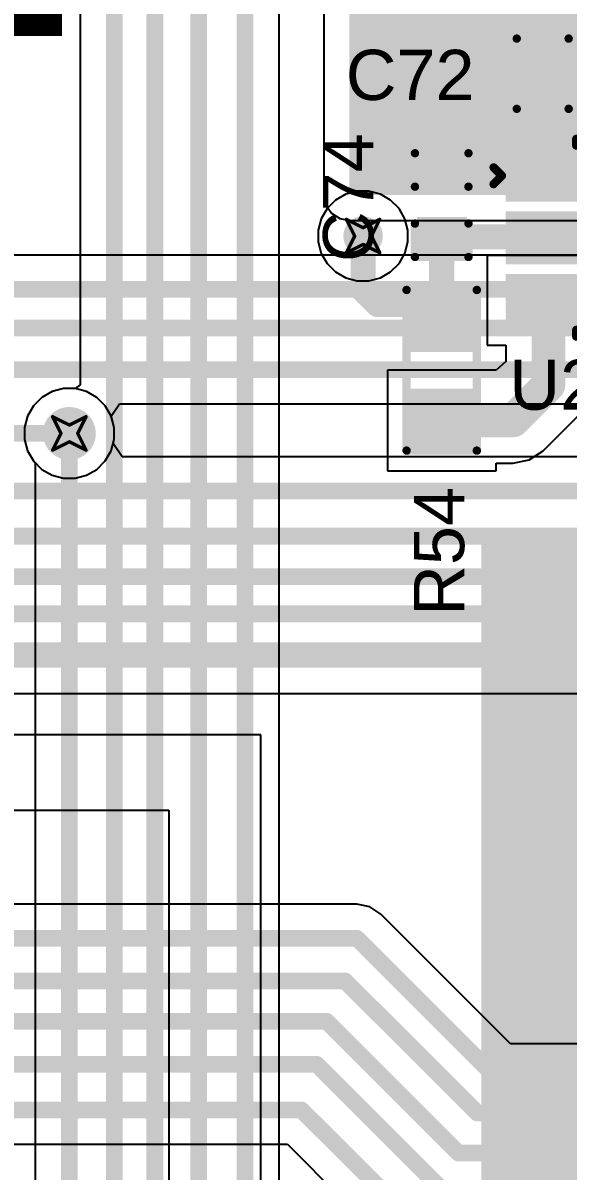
# Model space of a CAD drawing. Header units: inches. Extents: x -36 to 349, y -11 to 240.
# Drawn here: x 122.46 to 130.73, y 81.39 to 98.81 of the extents above; entities that cross this region are included whole.
import ezdxf

# ---------------------------------------------------------------- set-up
doc = ezdxf.new("R2010")
doc.units = ezdxf.units.IN
for name, color, linetype in [('Bottom Layer', 5, 'Continuous'), ('Bottom Solder', 6, 'Continuous'), ('Drill Drawing', 1, 'Continuous'), ('Layer 1', 16, 'Continuous'), ('Layer 2', 76, 'Continuous'), ('Top Layer', 1, 'Continuous'), ('Top Overlay', 2, 'Continuous'), ('Top Paste', 8, 'Continuous'), ('Top Solder', 216, 'Continuous'), ('Via Holes', 16, 'Continuous')]:
    doc.layers.add(name, color=color, linetype=linetype)
doc.styles.add('Arial', font='', dxfattribs={"height": 0.2})
doc.styles.add('Arial Black_Bold', font='', dxfattribs={"height": 0.2})
doc.styles.get('Arial').set_extended_font_data('Arial')
doc.styles.get('Arial Black_Bold').set_extended_font_data('Arial Black', bold=True)

# ---------------------------------------------------------------- blocks, each defined once
blk = doc.blocks.new('SOT_23_5_153')
at = {"layer": 'Top Layer'}
for points in [[(-1.85, 1.25), (-0.75, 1.25), (-0.75, 0.65), (-1.85, 0.65)], [(0.75, 1.25), (1.85, 1.25), (1.85, 0.65), (0.75, 0.65)], [(-1.85, 0.3), (-0.75, 0.3), (-0.75, -0.3), (-1.85, -0.3)], [(-1.85, -0.65), (-0.75, -0.65), (-0.75, -1.25), (-1.85, -1.25)], [(0.75, -0.65), (1.85, -0.65), (1.85, -1.25), (0.75, -1.25)]]:
    blk.add_hatch(color=1, dxfattribs=at).paths.add_polyline_path(points)
at = {"layer": 'Top Paste'}
for points in [[(-1.85, 1.25), (-0.75, 1.25), (-0.75, 0.65), (-1.85, 0.65)], [(0.75, 1.25), (1.85, 1.25), (1.85, 0.65), (0.75, 0.65)], [(-1.85, 0.3), (-0.75, 0.3), (-0.75, -0.3), (-1.85, -0.3)], [(-1.85, -0.65), (-0.75, -0.65), (-0.75, -1.25), (-1.85, -1.25)], [(0.75, -0.65), (1.85, -0.65), (1.85, -1.25), (0.75, -1.25)]]:
    blk.add_hatch(color=8, dxfattribs=at).paths.add_polyline_path(points)
at = {"layer": 'Top Solder'}
for points in [[(-1.952, 1.352), (-0.648, 1.352), (-0.648, 0.548), (-1.952, 0.548)], [(0.648, 1.352), (1.952, 1.352), (1.952, 0.548), (0.648, 0.548)], [(-1.952, 0.402), (-0.648, 0.402), (-0.648, -0.402), (-1.952, -0.402)], [(-1.952, -0.548), (-0.648, -0.548), (-0.648, -1.352), (-1.952, -1.352)], [(0.648, -0.548), (1.952, -0.548), (1.952, -1.352), (0.648, -1.352)]]:
    blk.add_hatch(color=216, dxfattribs=at).paths.add_polyline_path(points)
at = {"layer": 'Top Overlay'}
for points in [[(-0.879, 1.399, 0.127, 0.127, 0), (-0.879, 1.499, 0.127, 0.127, 0)], [(-0.879, 1.499, 0.127, 0.127, 0), (0.874, 1.499, 0.127, 0.127, 0)], [(0.874, 1.399, 0.127, 0.127, 0), (0.874, 1.499, 0.127, 0.127, 0)], [(-2.134, 0.813, 0.127, 0.127, 0), (-2.134, 1.067, 0.127, 0.127, 0)], [(-2.134, 1.067, 0.127, 0.127, 0), (-2.007, 0.94, 0.127, 0.127, 0)], [(-2.134, 0.813, 0.127, 0.127, 0), (-2.007, 0.94, 0.127, 0.127, 0)], [(0.88, -0.418, 0.127, 0.127, 0), (0.88, 0.44, 0.127, 0.127, 0)], [(-0.879, -1.499, 0.127, 0.127, 0), (-0.879, -1.399, 0.127, 0.127, 0)], [(0.874, -1.499, 0.127, 0.127, 0), (0.874, -1.399, 0.127, 0.127, 0)], [(-0.879, -1.499, 0.127, 0.127, 0), (0.874, -1.499, 0.127, 0.127, 0)]]:
    blk.add_lwpolyline(points, format="xyseb", dxfattribs=at)
for points in [[(-0.911, 1.499, 0.0635, 0.0635, 1), (-0.847, 1.499, 0.0635, 0.0635, 1)], [(-0.911, 1.499, 0.0635, 0.0635, 1), (-0.847, 1.499, 0.0635, 0.0635, 1)], [(-0.911, 1.399, 0.0635, 0.0635, 1), (-0.847, 1.399, 0.0635, 0.0635, 1)], [(0.842, 1.499, 0.0635, 0.0635, 1), (0.905, 1.499, 0.0635, 0.0635, 1)], [(0.842, 1.499, 0.0635, 0.0635, 1), (0.905, 1.499, 0.0635, 0.0635, 1)], [(0.842, 1.399, 0.0635, 0.0635, 1), (0.905, 1.399, 0.0635, 0.0635, 1)], [(-2.165, 1.067, 0.0635, 0.0635, 1), (-2.102, 1.067, 0.0635, 0.0635, 1)], [(-2.165, 1.067, 0.0635, 0.0635, 1), (-2.102, 1.067, 0.0635, 0.0635, 1)], [(-2.165, 0.813, 0.0635, 0.0635, 1), (-2.102, 0.813, 0.0635, 0.0635, 1)], [(-2.165, 0.813, 0.0635, 0.0635, 1), (-2.102, 0.813, 0.0635, 0.0635, 1)], [(-2.038, 0.94, 0.0635, 0.0635, 1), (-1.975, 0.94, 0.0635, 0.0635, 1)], [(-2.038, 0.94, 0.0635, 0.0635, 1), (-1.975, 0.94, 0.0635, 0.0635, 1)], [(0.848, 0.44, 0.0635, 0.0635, 1), (0.912, 0.44, 0.0635, 0.0635, 1)], [(0.848, -0.418, 0.0635, 0.0635, 1), (0.912, -0.418, 0.0635, 0.0635, 1)], [(-0.911, -1.399, 0.0635, 0.0635, 1), (-0.847, -1.399, 0.0635, 0.0635, 1)], [(0.842, -1.399, 0.0635, 0.0635, 1), (0.905, -1.399, 0.0635, 0.0635, 1)], [(-0.911, -1.499, 0.0635, 0.0635, 1), (-0.847, -1.499, 0.0635, 0.0635, 1)], [(-0.911, -1.499, 0.0635, 0.0635, 1), (-0.847, -1.499, 0.0635, 0.0635, 1)], [(0.842, -1.499, 0.0635, 0.0635, 1), (0.905, -1.499, 0.0635, 0.0635, 1)], [(0.842, -1.499, 0.0635, 0.0635, 1), (0.905, -1.499, 0.0635, 0.0635, 1)]]:
    blk.add_lwpolyline(points, format="xyseb", close=True, dxfattribs=at)
blk = doc.blocks.new('R___0603_251')
at = {"layer": 'Top Layer'}
for points in [[(-0.381, 0.445), (-0.381, -0.445), (-1.143, -0.445), (-1.143, 0.445)], [(1.143, 0.445), (1.143, -0.445), (0.381, -0.445), (0.381, 0.445)]]:
    blk.add_hatch(color=1, dxfattribs=at).paths.add_polyline_path(points)
at = {"layer": 'Top Paste'}
for points in [[(-0.381, 0.445), (-0.381, -0.445), (-1.143, -0.445), (-1.143, 0.445)], [(1.143, 0.445), (1.143, -0.445), (0.381, -0.445), (0.381, 0.445)]]:
    blk.add_hatch(color=8, dxfattribs=at).paths.add_polyline_path(points)
at = {"layer": 'Top Solder'}
for points in [[(-0.279, 0.546), (-0.279, -0.546), (-1.245, -0.546), (-1.245, 0.546)], [(1.245, 0.546), (1.245, -0.546), (0.279, -0.546), (0.279, 0.546)]]:
    blk.add_hatch(color=216, dxfattribs=at).paths.add_polyline_path(points)
at = {"layer": 'Top Overlay'}
for points in [[(1.219, 0.533, 0.127, 0.127, 0), (-1.219, 0.533, 0.127, 0.127, 0)], [(-1.219, -0.533, 0.127, 0.127, 0), (-1.219, 0.533, 0.127, 0.127, 0)], [(1.219, -0.533, 0.127, 0.127, 0), (1.219, 0.533, 0.127, 0.127, 0)], [(1.219, -0.533, 0.127, 0.127, 0), (-1.219, -0.533, 0.127, 0.127, 0)]]:
    blk.add_lwpolyline(points, format="xyseb", dxfattribs=at)
for points in [[(-1.251, 0.533, 0.0635, 0.0635, 1), (-1.187, 0.533, 0.0635, 0.0635, 1)], [(-1.251, 0.533, 0.0635, 0.0635, 1), (-1.187, 0.533, 0.0635, 0.0635, 1)], [(1.187, 0.533, 0.0635, 0.0635, 1), (1.251, 0.533, 0.0635, 0.0635, 1)], [(1.187, 0.533, 0.0635, 0.0635, 1), (1.251, 0.533, 0.0635, 0.0635, 1)], [(-1.251, -0.533, 0.0635, 0.0635, 1), (-1.187, -0.533, 0.0635, 0.0635, 1)], [(-1.251, -0.533, 0.0635, 0.0635, 1), (-1.187, -0.533, 0.0635, 0.0635, 1)], [(1.187, -0.533, 0.0635, 0.0635, 1), (1.251, -0.533, 0.0635, 0.0635, 1)], [(1.187, -0.533, 0.0635, 0.0635, 1), (1.251, -0.533, 0.0635, 0.0635, 1)]]:
    blk.add_lwpolyline(points, format="xyseb", close=True, dxfattribs=at)
blk = doc.blocks.new('C___0402_441')
at = {"layer": 'Top Layer'}
for points in [[(-0.699, -0.318), (-0.699, 0.318), (-0.241, 0.318), (-0.241, -0.318)], [(0.241, -0.318), (0.241, 0.318), (0.698, 0.318), (0.698, -0.318)]]:
    blk.add_hatch(color=1, dxfattribs=at).paths.add_polyline_path(points)
at = {"layer": 'Top Paste'}
for points in [[(-0.699, -0.318), (-0.699, 0.318), (-0.241, 0.318), (-0.241, -0.318)], [(0.241, -0.318), (0.241, 0.318), (0.698, 0.318), (0.698, -0.318)]]:
    blk.add_hatch(color=8, dxfattribs=at).paths.add_polyline_path(points)
at = {"layer": 'Top Solder'}
for points in [[(-0.759, -0.377), (-0.759, 0.377), (-0.181, 0.377), (-0.181, -0.377)], [(0.181, -0.377), (0.181, 0.377), (0.758, 0.377), (0.758, -0.377)]]:
    blk.add_hatch(color=216, dxfattribs=at).paths.add_polyline_path(points)
at = {"layer": 'Top Overlay'}
for points in [[(-0.787, 0.406, 0.127, 0.127, 0), (-0.787, -0.406, 0.127, 0.127, 0)], [(-0.787, 0.406, 0.127, 0.127, 0), (-0.279, 0.406, 0.127, 0.127, 0)], [(0.279, 0.406, 0.127, 0.127, 0), (0.787, 0.406, 0.127, 0.127, 0)], [(0.787, 0.406, 0.127, 0.127, 0), (0.787, -0.406, 0.127, 0.127, 0)], [(-0.787, -0.406, 0.127, 0.127, 0), (-0.279, -0.406, 0.127, 0.127, 0)], [(0.279, -0.406, 0.127, 0.127, 0), (0.787, -0.406, 0.127, 0.127, 0)]]:
    blk.add_lwpolyline(points, format="xyseb", dxfattribs=at)
for points in [[(-0.819, 0.406, 0.0635, 0.0635, 1), (-0.756, 0.406, 0.0635, 0.0635, 1)], [(-0.819, 0.406, 0.0635, 0.0635, 1), (-0.756, 0.406, 0.0635, 0.0635, 1)], [(-0.311, 0.406, 0.0635, 0.0635, 1), (-0.248, 0.406, 0.0635, 0.0635, 1)], [(0.248, 0.406, 0.0635, 0.0635, 1), (0.311, 0.406, 0.0635, 0.0635, 1)], [(0.756, 0.406, 0.0635, 0.0635, 1), (0.819, 0.406, 0.0635, 0.0635, 1)], [(0.756, 0.406, 0.0635, 0.0635, 1), (0.819, 0.406, 0.0635, 0.0635, 1)], [(-0.819, -0.406, 0.0635, 0.0635, 1), (-0.756, -0.406, 0.0635, 0.0635, 1)], [(-0.819, -0.406, 0.0635, 0.0635, 1), (-0.756, -0.406, 0.0635, 0.0635, 1)], [(-0.311, -0.406, 0.0635, 0.0635, 1), (-0.248, -0.406, 0.0635, 0.0635, 1)], [(0.248, -0.406, 0.0635, 0.0635, 1), (0.311, -0.406, 0.0635, 0.0635, 1)], [(0.756, -0.406, 0.0635, 0.0635, 1), (0.819, -0.406, 0.0635, 0.0635, 1)], [(0.756, -0.406, 0.0635, 0.0635, 1), (0.819, -0.406, 0.0635, 0.0635, 1)]]:
    blk.add_lwpolyline(points, format="xyseb", close=True, dxfattribs=at)
blk = doc.blocks.new('C___0603_443')
at = {"layer": 'Top Layer'}
for points in [[(-0.381, 0.445), (-0.381, -0.444), (-1.143, -0.444), (-1.143, 0.445)], [(1.143, 0.445), (1.143, -0.444), (0.381, -0.444), (0.381, 0.445)]]:
    blk.add_hatch(color=1, dxfattribs=at).paths.add_polyline_path(points)
at = {"layer": 'Top Paste'}
for points in [[(-0.381, 0.445), (-0.381, -0.444), (-1.143, -0.444), (-1.143, 0.445)], [(1.143, 0.445), (1.143, -0.444), (0.381, -0.444), (0.381, 0.445)]]:
    blk.add_hatch(color=8, dxfattribs=at).paths.add_polyline_path(points)
at = {"layer": 'Top Solder'}
for points in [[(-0.321, 0.505), (-0.321, -0.504), (-1.203, -0.504), (-1.203, 0.505)], [(1.203, 0.505), (1.203, -0.504), (0.321, -0.504), (0.321, 0.505)]]:
    blk.add_hatch(color=216, dxfattribs=at).paths.add_polyline_path(points)
at = {"layer": 'Top Overlay'}
for points in [[(-0.457, 0.533, 0.127, 0.127, 0), (-1.245, 0.533, 0.127, 0.127, 0)], [(-1.245, 0.533, 0.127, 0.127, 0), (-1.245, -0.533, 0.127, 0.127, 0)], [(1.245, 0.533, 0.127, 0.127, 0), (0.457, 0.533, 0.127, 0.127, 0)], [(1.245, 0.533, 0.127, 0.127, 0), (1.245, -0.533, 0.127, 0.127, 0)], [(-0.457, -0.533, 0.127, 0.127, 0), (-1.245, -0.533, 0.127, 0.127, 0)], [(1.245, -0.533, 0.127, 0.127, 0), (0.457, -0.533, 0.127, 0.127, 0)]]:
    blk.add_lwpolyline(points, format="xyseb", dxfattribs=at)
for points in [[(-1.276, 0.533, 0.0635, 0.0635, 1), (-1.213, 0.533, 0.0635, 0.0635, 1)], [(-1.276, 0.533, 0.0635, 0.0635, 1), (-1.213, 0.533, 0.0635, 0.0635, 1)], [(-0.489, 0.533, 0.0635, 0.0635, 1), (-0.425, 0.533, 0.0635, 0.0635, 1)], [(0.425, 0.533, 0.0635, 0.0635, 1), (0.489, 0.533, 0.0635, 0.0635, 1)], [(1.213, 0.533, 0.0635, 0.0635, 1), (1.276, 0.533, 0.0635, 0.0635, 1)], [(1.213, 0.533, 0.0635, 0.0635, 1), (1.276, 0.533, 0.0635, 0.0635, 1)], [(-1.276, -0.533, 0.0635, 0.0635, 1), (-1.213, -0.533, 0.0635, 0.0635, 1)], [(-1.276, -0.533, 0.0635, 0.0635, 1), (-1.213, -0.533, 0.0635, 0.0635, 1)], [(-0.489, -0.533, 0.0635, 0.0635, 1), (-0.425, -0.533, 0.0635, 0.0635, 1)], [(0.425, -0.533, 0.0635, 0.0635, 1), (0.489, -0.533, 0.0635, 0.0635, 1)], [(1.213, -0.533, 0.0635, 0.0635, 1), (1.276, -0.533, 0.0635, 0.0635, 1)], [(1.213, -0.533, 0.0635, 0.0635, 1), (1.276, -0.533, 0.0635, 0.0635, 1)]]:
    blk.add_lwpolyline(points, format="xyseb", close=True, dxfattribs=at)

msp = doc.modelspace()

# ---------------------------------------------------------------- hatches: boundary and pattern name
at = {"layer": 'Bottom Layer'}
h = msp.add_hatch(color=5, dxfattribs=at)
edge = h.paths.add_edge_path()
edge.add_arc((127.619, 95.578), 0.3, 0, 360)
h = msp.add_hatch(color=5, dxfattribs=at)
edge = h.paths.add_edge_path()
edge.add_arc((123.163, 92.583), 0.3, 0, 360)
at = {"layer": 'Bottom Solder'}
h = msp.add_hatch(color=6, dxfattribs=at)
edge = h.paths.add_edge_path()
edge.add_arc((123.163, 92.583), 0.402, 0, 360)
at = {"layer": 'Layer 1'}
h = msp.add_hatch(color=16, dxfattribs=at)
edge = h.paths.add_edge_path()
edge.add_arc((127.619, 95.578), 0.3, 0, 360)
h = msp.add_hatch(color=16, dxfattribs=at)
edge = h.paths.add_edge_path()
edge.add_arc((123.163, 92.583), 0.3, 0, 360)
msp.add_hatch(color=16, dxfattribs=at).paths.add_polyline_path([(129.413, 76.454), (144.425, 76.454), (144.425, 91.013), (129.413, 91.013)])
at = {"layer": 'Layer 2'}
h = msp.add_hatch(color=76, dxfattribs=at)
edge = h.paths.add_edge_path()
edge.add_arc((127.619, 95.578), 0.3, 0, 360)
h = msp.add_hatch(color=76, dxfattribs=at)
edge = h.paths.add_edge_path()
edge.add_arc((123.163, 92.583), 0.3, 0, 360)
at = {"layer": 'Top Layer'}
msp.add_hatch(color=1, dxfattribs=at).paths.add_polyline_path([(127.412, 96.203), (130.983, 96.203), (130.983, 104.222), (127.412, 104.222)])
h = msp.add_hatch(color=1, dxfattribs=at)
edge = h.paths.add_edge_path()
edge.add_arc((127.619, 95.578), 0.3, 0, 360)
h = msp.add_hatch(color=1, dxfattribs=at)
edge = h.paths.add_edge_path()
edge.add_arc((123.163, 92.583), 0.3, 0, 360)
at = {"layer": 'Top Solder'}
h = msp.add_hatch(color=216, dxfattribs=at)
edge = h.paths.add_edge_path()
edge.add_arc((123.163, 92.583), 0.402, 0, 360)
at = {"layer": 'Via Holes'}
h = msp.add_hatch(color=7, dxfattribs=at)
edge = h.paths.add_edge_path()
edge.add_arc((127.619, 95.578), 0.15, 0, 360)
h = msp.add_hatch(color=7, dxfattribs=at)
edge = h.paths.add_edge_path()
edge.add_arc((123.163, 92.583), 0.15, 0, 360)

# ---------------------------------------------------------------- linework, layer by layer
at = {"layer": 'Bottom Layer'}
for p, q in [((134.52, 95.286), (96.725, 95.286)), ((123.806, 92.859), (123.925, 93.031)), ((123.925, 93.031), (132.876, 93.031)), ((123.802, 92.828), (123.806, 92.859)), ((123.844, 92.673), (123.802, 92.828)), ((123.844, 92.493), (123.844, 92.673)), ((123.827, 92.431), (123.844, 92.493)), ((123.963, 92.228), (123.827, 92.431)), ((131, 92.228), (123.963, 92.228)), ((105.963, 88.638), (132.964, 88.638)), ((127.523, 85.44), (103.052, 85.44)), ((127.721, 85.4), (127.523, 85.44)), ((127.889, 85.288), (127.721, 85.4)), ((129.855, 83.322), (127.889, 85.288)), ((133.361, 83.322), (129.855, 83.322)), ((101.335, 81.797), (126.471, 81.797)), ((126.471, 81.797), (128.123, 80.145))]:
    msp.add_line(p, q, dxfattribs=at)
for points in [[(96.51, 94.768, 0.254, 0.254, 0), (157.507, 94.768, 0.254, 0.254, 0)], [(96.268, 94.184, 0.254, 0.254, 0), (157.102, 94.184, 0.254, 0.254, 0)], [(96.005, 93.549, 0.254, 0.254, 0), (156.773, 93.549, 0.254, 0.254, 0)], [(119.852, 92.583, 0.254, 0.254, 0), (123.163, 92.583, 0.254, 0.254, 0)], [(103.664, 91.71, 0.254, 0.254, 0), (131.445, 91.71, 0.254, 0.254, 0)], [(102.762, 91.024, 0.254, 0.254, 0), (131.867, 91.024, 0.254, 0.254, 0)], [(104.37, 90.409, 0.254, 0.254, 0), (132.337, 90.409, 0.254, 0.254, 0)], [(104.974, 89.845, 0.254, 0.254, 0), (132.626, 89.845, 0.254, 0.254, 0)], [(105.722, 89.221, 0.381, 0.381, 0), (132.964, 89.221, 0.381, 0.381, 0)], [(99.053, 84.922, 0.254, 0.254, 0), (127.523, 84.922, 0.254, 0.254, 0)], [(127.523, 84.922, 0.254, 0.254, 0), (129.641, 82.804, 0.254, 0.254, 0)], [(99.509, 84.273, 0.254, 0.254, 0), (127.347, 84.273, 0.254, 0.254, 0)], [(127.347, 84.273, 0.254, 0.254, 0), (129.35, 82.271, 0.254, 0.254, 0)], [(99.972, 83.662, 0.254, 0.254, 0), (127.066, 83.662, 0.254, 0.254, 0)], [(127.066, 83.662, 0.254, 0.254, 0), (129.067, 81.661, 0.254, 0.254, 0)], [(100.446, 83.009, 0.254, 0.254, 0), (126.914, 83.009, 0.254, 0.254, 0)], [(126.914, 83.009, 0.254, 0.254, 0), (129.067, 80.856, 0.254, 0.254, 0)], [(129.641, 82.804, 0.254, 0.254, 0), (152.001, 82.804, 0.254, 0.254, 0)], [(101.12, 82.315, 0.254, 0.254, 0), (126.685, 82.315, 0.254, 0.254, 0)], [(126.685, 82.315, 0.254, 0.254, 0), (128.641, 80.36, 0.254, 0.254, 0)], [(129.35, 82.271, 0.254, 0.254, 0), (151.735, 82.271, 0.254, 0.254, 0)], [(129.067, 81.661, 0.254, 0.254, 0), (151.481, 81.661, 0.254, 0.254, 0)]]:
    msp.add_lwpolyline(points, format="xyseb", dxfattribs=at)
for points in [[(123.099, 92.583, 0.127, 0.127, 1), (123.226, 92.583, 0.127, 0.127, 1)], [(127.459, 84.922, 0.127, 0.127, 1), (127.586, 84.922, 0.127, 0.127, 1)], [(127.459, 84.922, 0.127, 0.127, 1), (127.586, 84.922, 0.127, 0.127, 1)], [(127.284, 84.273, 0.127, 0.127, 1), (127.411, 84.273, 0.127, 0.127, 1)], [(127.284, 84.273, 0.127, 0.127, 1), (127.411, 84.273, 0.127, 0.127, 1)], [(127.003, 83.662, 0.127, 0.127, 1), (127.13, 83.662, 0.127, 0.127, 1)], [(127.003, 83.662, 0.127, 0.127, 1), (127.13, 83.662, 0.127, 0.127, 1)], [(126.851, 83.009, 0.127, 0.127, 1), (126.978, 83.009, 0.127, 0.127, 1)], [(126.851, 83.009, 0.127, 0.127, 1), (126.978, 83.009, 0.127, 0.127, 1)], [(129.577, 82.804, 0.127, 0.127, 1), (129.704, 82.804, 0.127, 0.127, 1)], [(129.577, 82.804, 0.127, 0.127, 1), (129.704, 82.804, 0.127, 0.127, 1)], [(126.622, 82.315, 0.127, 0.127, 1), (126.749, 82.315, 0.127, 0.127, 1)], [(126.622, 82.315, 0.127, 0.127, 1), (126.749, 82.315, 0.127, 0.127, 1)], [(129.286, 82.271, 0.127, 0.127, 1), (129.413, 82.271, 0.127, 0.127, 1)], [(129.286, 82.271, 0.127, 0.127, 1), (129.413, 82.271, 0.127, 0.127, 1)], [(129.004, 81.661, 0.127, 0.127, 1), (129.131, 81.661, 0.127, 0.127, 1)], [(129.004, 81.661, 0.127, 0.127, 1), (129.131, 81.661, 0.127, 0.127, 1)]]:
    msp.add_lwpolyline(points, format="xyseb", close=True, dxfattribs=at)
at = {"layer": 'Drill Drawing'}
for points in [[(127.365, 95.832, 0.0508, 0.0508, 0), (127.619, 95.705, 0.0508, 0.0508, 0)], [(127.365, 95.832, 0.0508, 0.0508, 0), (127.492, 95.578, 0.0508, 0.0508, 0)], [(127.619, 95.705, 0.0508, 0.0508, 0), (127.873, 95.832, 0.0508, 0.0508, 0)], [(127.746, 95.578, 0.0508, 0.0508, 0), (127.873, 95.832, 0.0508, 0.0508, 0)], [(127.365, 95.324, 0.0508, 0.0508, 0), (127.492, 95.578, 0.0508, 0.0508, 0)], [(127.746, 95.578, 0.0508, 0.0508, 0), (127.873, 95.324, 0.0508, 0.0508, 0)], [(127.365, 95.324, 0.0508, 0.0508, 0), (127.619, 95.451, 0.0508, 0.0508, 0)], [(127.619, 95.451, 0.0508, 0.0508, 0), (127.873, 95.324, 0.0508, 0.0508, 0)], [(122.909, 92.837, 0.0508, 0.0508, 0), (123.163, 92.71, 0.0508, 0.0508, 0)], [(122.909, 92.837, 0.0508, 0.0508, 0), (123.036, 92.583, 0.0508, 0.0508, 0)], [(123.163, 92.71, 0.0508, 0.0508, 0), (123.417, 92.837, 0.0508, 0.0508, 0)], [(123.29, 92.583, 0.0508, 0.0508, 0), (123.417, 92.837, 0.0508, 0.0508, 0)], [(122.909, 92.329, 0.0508, 0.0508, 0), (123.036, 92.583, 0.0508, 0.0508, 0)], [(123.29, 92.583, 0.0508, 0.0508, 0), (123.417, 92.329, 0.0508, 0.0508, 0)], [(122.909, 92.329, 0.0508, 0.0508, 0), (123.163, 92.456, 0.0508, 0.0508, 0)], [(123.163, 92.456, 0.0508, 0.0508, 0), (123.417, 92.329, 0.0508, 0.0508, 0)]]:
    msp.add_lwpolyline(points, format="xyseb", dxfattribs=at)
for points in [[(127.352, 95.832, 0.0254, 0.0254, 1), (127.377, 95.832, 0.0254, 0.0254, 1)], [(127.352, 95.832, 0.0254, 0.0254, 1), (127.377, 95.832, 0.0254, 0.0254, 1)], [(127.86, 95.832, 0.0254, 0.0254, 1), (127.885, 95.832, 0.0254, 0.0254, 1)], [(127.86, 95.832, 0.0254, 0.0254, 1), (127.885, 95.832, 0.0254, 0.0254, 1)], [(127.606, 95.705, 0.0254, 0.0254, 1), (127.631, 95.705, 0.0254, 0.0254, 1)], [(127.606, 95.705, 0.0254, 0.0254, 1), (127.631, 95.705, 0.0254, 0.0254, 1)], [(127.479, 95.578, 0.0254, 0.0254, 1), (127.504, 95.578, 0.0254, 0.0254, 1)], [(127.479, 95.578, 0.0254, 0.0254, 1), (127.504, 95.578, 0.0254, 0.0254, 1)], [(127.733, 95.578, 0.0254, 0.0254, 1), (127.758, 95.578, 0.0254, 0.0254, 1)], [(127.733, 95.578, 0.0254, 0.0254, 1), (127.758, 95.578, 0.0254, 0.0254, 1)], [(127.352, 95.324, 0.0254, 0.0254, 1), (127.377, 95.324, 0.0254, 0.0254, 1)], [(127.352, 95.324, 0.0254, 0.0254, 1), (127.377, 95.324, 0.0254, 0.0254, 1)], [(127.606, 95.451, 0.0254, 0.0254, 1), (127.631, 95.451, 0.0254, 0.0254, 1)], [(127.606, 95.451, 0.0254, 0.0254, 1), (127.631, 95.451, 0.0254, 0.0254, 1)], [(127.86, 95.324, 0.0254, 0.0254, 1), (127.885, 95.324, 0.0254, 0.0254, 1)], [(127.86, 95.324, 0.0254, 0.0254, 1), (127.885, 95.324, 0.0254, 0.0254, 1)], [(122.896, 92.837, 0.0254, 0.0254, 1), (122.921, 92.837, 0.0254, 0.0254, 1)], [(122.896, 92.837, 0.0254, 0.0254, 1), (122.921, 92.837, 0.0254, 0.0254, 1)], [(123.15, 92.71, 0.0254, 0.0254, 1), (123.175, 92.71, 0.0254, 0.0254, 1)], [(123.15, 92.71, 0.0254, 0.0254, 1), (123.175, 92.71, 0.0254, 0.0254, 1)], [(123.404, 92.837, 0.0254, 0.0254, 1), (123.429, 92.837, 0.0254, 0.0254, 1)], [(123.404, 92.837, 0.0254, 0.0254, 1), (123.429, 92.837, 0.0254, 0.0254, 1)], [(123.023, 92.583, 0.0254, 0.0254, 1), (123.048, 92.583, 0.0254, 0.0254, 1)], [(123.023, 92.583, 0.0254, 0.0254, 1), (123.048, 92.583, 0.0254, 0.0254, 1)], [(123.277, 92.583, 0.0254, 0.0254, 1), (123.302, 92.583, 0.0254, 0.0254, 1)], [(123.277, 92.583, 0.0254, 0.0254, 1), (123.302, 92.583, 0.0254, 0.0254, 1)], [(122.896, 92.329, 0.0254, 0.0254, 1), (122.921, 92.329, 0.0254, 0.0254, 1)], [(122.896, 92.329, 0.0254, 0.0254, 1), (122.921, 92.329, 0.0254, 0.0254, 1)], [(123.15, 92.456, 0.0254, 0.0254, 1), (123.175, 92.456, 0.0254, 0.0254, 1)], [(123.15, 92.456, 0.0254, 0.0254, 1), (123.175, 92.456, 0.0254, 0.0254, 1)], [(123.404, 92.329, 0.0254, 0.0254, 1), (123.429, 92.329, 0.0254, 0.0254, 1)], [(123.404, 92.329, 0.0254, 0.0254, 1), (123.429, 92.329, 0.0254, 0.0254, 1)]]:
    msp.add_lwpolyline(points, format="xyseb", close=True, dxfattribs=at)
at = {"layer": 'Layer 1'}
for p, q in [((122.9, 93.218), (122.744, 93.128)), ((123.073, 93.264), (122.9, 93.218)), ((123.252, 93.264), (123.073, 93.264)), ((123.425, 93.218), (123.252, 93.264)), ((123.581, 93.128), (123.425, 93.218)), ((122.744, 93.128), (122.618, 93.001)), ((123.708, 93.001), (123.581, 93.128)), ((122.618, 93.001), (122.528, 92.846)), ((123.797, 92.846), (123.708, 93.001)), ((122.528, 92.846), (122.482, 92.673)), ((123.844, 92.673), (123.797, 92.846)), ((122.482, 92.673), (122.482, 92.493)), ((123.844, 92.493), (123.844, 92.673)), ((122.482, 92.493), (122.528, 92.32)), ((123.797, 92.32), (123.844, 92.493)), ((122.528, 92.32), (122.618, 92.165)), ((123.708, 92.165), (123.797, 92.32)), ((122.618, 92.165), (122.744, 92.038)), ((122.744, 92.038), (122.9, 91.948)), ((123.425, 91.948), (123.581, 92.038)), ((123.581, 92.038), (123.708, 92.165)), ((122.9, 91.948), (123.073, 91.902)), ((123.073, 91.902), (123.252, 91.902)), ((123.252, 91.902), (123.425, 91.948))]:
    msp.add_line(p, q, dxfattribs=at)
at = {"layer": 'Layer 2'}
for p, q in [((127.356, 96.213), (127.2, 96.123)), ((127.529, 96.259), (127.356, 96.213)), ((127.708, 96.259), (127.529, 96.259)), ((127.881, 96.213), (127.708, 96.259)), ((128.037, 96.123), (127.881, 96.213)), ((127.2, 96.123), (127.074, 95.997)), ((128.164, 95.997), (128.037, 96.123)), ((126.984, 95.841), (126.938, 95.668)), ((127.074, 95.997), (126.984, 95.841)), ((128.253, 95.841), (128.164, 95.997)), ((128.3, 95.668), (128.253, 95.841)), ((126.938, 95.668), (126.938, 95.489)), ((128.3, 95.489), (128.3, 95.668)), ((126.938, 95.489), (126.984, 95.316)), ((128.253, 95.316), (128.3, 95.489)), ((126.984, 95.316), (127.074, 95.16)), ((128.164, 95.16), (128.253, 95.316)), ((127.074, 95.16), (127.2, 95.033)), ((128.037, 95.033), (128.164, 95.16)), ((127.2, 95.033), (127.356, 94.944)), ((127.881, 94.944), (128.037, 95.033)), ((127.356, 94.944), (127.529, 94.897)), ((127.529, 94.897), (127.708, 94.897)), ((127.708, 94.897), (127.881, 94.944)), ((122.9, 93.218), (122.744, 93.128)), ((123.073, 93.264), (122.9, 93.218)), ((123.252, 93.264), (123.073, 93.264)), ((123.425, 93.218), (123.252, 93.264)), ((123.581, 93.128), (123.425, 93.218)), ((122.744, 93.128), (122.618, 93.001)), ((123.708, 93.001), (123.581, 93.128)), ((122.618, 93.001), (122.528, 92.846)), ((123.797, 92.846), (123.708, 93.001)), ((122.528, 92.846), (122.482, 92.673)), ((123.844, 92.673), (123.797, 92.846)), ((122.482, 92.673), (122.482, 92.493)), ((123.844, 92.493), (123.844, 92.673)), ((122.482, 92.493), (122.528, 92.32)), ((123.797, 92.32), (123.844, 92.493)), ((122.528, 92.32), (122.618, 92.165)), ((123.708, 92.165), (123.797, 92.32)), ((122.618, 92.165), (122.744, 92.038)), ((122.744, 92.038), (122.9, 91.948)), ((123.425, 91.948), (123.581, 92.038)), ((123.581, 92.038), (123.708, 92.165)), ((122.9, 91.948), (123.073, 91.902)), ((123.073, 91.902), (123.252, 91.902)), ((123.252, 91.902), (123.425, 91.948)), ((126.069, 88.011), (119.54, 88.011)), ((126.069, 72.864), (126.069, 88.011)), ((97.797, 86.868), (124.672, 86.868)), ((124.672, 86.868), (124.672, 72.646))]:
    msp.add_line(p, q, dxfattribs=at)
at = {"layer": 'Top Layer'}
for p, q in [((123.326, 111.116), (123.326, 93.32)), ((126.347, 73.835), (126.347, 110.579)), ((127.024, 104.222), (127.024, 96.203)), ((127.024, 96.203), (127.054, 96.054)), ((127.054, 96.054), (127.138, 95.928)), ((127.138, 95.928), (127.264, 95.844)), ((127.264, 95.844), (127.412, 95.815)), ((127.412, 95.815), (130.983, 95.815)), ((131.364, 95.284), (129.502, 95.284)), ((129.502, 95.284), (129.502, 93.922)), ((129.502, 93.922), (129.786, 93.922)), ((129.786, 93.922), (129.786, 93.674)), ((129.786, 93.674), (129.638, 93.541)), ((129.638, 93.541), (127.987, 93.541)), ((127.987, 93.541), (127.987, 92.017)), ((122.9, 93.218), (122.744, 93.128)), ((123.073, 93.264), (122.9, 93.218)), ((123.252, 93.264), (123.073, 93.264)), ((123.326, 93.32), (123.252, 93.264)), ((122.744, 93.128), (122.618, 93.001)), ((122.618, 93.001), (122.528, 92.846)), ((122.528, 92.846), (122.482, 92.673)), ((130.351, 92.321), (130.891, 92.862)), ((122.482, 92.673), (122.482, 92.493)), ((122.482, 92.493), (122.528, 92.32)), ((122.528, 92.32), (122.618, 92.165)), ((129.893, 92.132), (130.141, 92.181)), ((130.141, 92.181), (130.351, 92.321)), ((122.618, 92.165), (122.645, 92.138)), ((122.645, 92.138), (122.645, 73.194)), ((127.987, 92.017), (129.638, 92.017)), ((129.638, 92.017), (129.638, 92.132)), ((129.638, 92.132), (129.893, 92.132))]:
    msp.add_line(p, q, dxfattribs=at)
for points in [[(123.844, 74.935, 0.254, 0.254, 0), (123.844, 111.423, 0.254, 0.254, 0)], [(124.46, 72.802, 0.254, 0.254, 0), (124.46, 111.134, 0.254, 0.254, 0)], [(125.125, 73.23, 0.254, 0.254, 0), (125.125, 110.893, 0.254, 0.254, 0)], [(125.829, 73.621, 0.254, 0.254, 0), (125.829, 110.793, 0.254, 0.254, 0)], [(127.619, 94.762, 0.381, 0.381, 0), (127.619, 95.578, 0.381, 0.381, 0)], [(128.788, 95.578, 0.381, 0.381, 0), (128.801, 95.566, 0.381, 0.381, 0)], [(128.801, 95.566, 0.381, 0.381, 0), (128.812, 95.566, 0.381, 0.381, 0)], [(128.812, 95.566, 0.381, 0.381, 0), (128.812, 95.578, 0.381, 0.381, 0)], [(128.812, 95.566, 0.381, 0.381, 0), (130.421, 95.566, 0.381, 0.381, 0)], [(128.812, 94.303, 0.381, 0.381, 0), (128.812, 95.566, 0.381, 0.381, 0)], [(130.421, 95.566, 0.381, 0.381, 0), (130.433, 95.553, 0.381, 0.381, 0)], [(127.619, 94.762, 0.381, 0.381, 0), (127.842, 94.539, 0.381, 0.381, 0)], [(130.433, 93.319, 0.508, 0.508, 0), (130.433, 94.603, 0.508, 0.508, 0)], [(127.842, 94.539, 0.381, 0.381, 0), (128.335, 94.539, 0.381, 0.381, 0)], [(128.335, 94.539, 0.381, 0.381, 0), (128.38, 94.494, 0.381, 0.381, 0)], [(128.38, 94.494, 0.381, 0.381, 0), (128.622, 94.494, 0.381, 0.381, 0)], [(128.622, 94.494, 0.381, 0.381, 0), (128.812, 94.303, 0.381, 0.381, 0)], [(129.893, 92.779, 0.508, 0.508, 0), (130.433, 93.319, 0.508, 0.508, 0)], [(128.812, 92.779, 0.508, 0.508, 0), (129.893, 92.779, 0.508, 0.508, 0)], [(123.163, 72.979, 0.254, 0.254, 0), (123.163, 92.583, 0.254, 0.254, 0)]]:
    msp.add_lwpolyline(points, format="xyseb", dxfattribs=at)
for points in [[(127.523, 95.578, 0.191, 0.191, 1), (127.714, 95.578, 0.191, 0.191, 1)], [(128.693, 95.578, 0.191, 0.191, 1), (128.883, 95.578, 0.191, 0.191, 1)], [(128.705, 95.566, 0.191, 0.191, 1), (128.896, 95.566, 0.191, 0.191, 1)], [(128.705, 95.566, 0.191, 0.191, 1), (128.896, 95.566, 0.191, 0.191, 1)], [(128.717, 95.578, 0.191, 0.191, 1), (128.908, 95.578, 0.191, 0.191, 1)], [(128.717, 95.566, 0.191, 0.191, 1), (128.908, 95.566, 0.191, 0.191, 1)], [(128.717, 95.566, 0.191, 0.191, 1), (128.908, 95.566, 0.191, 0.191, 1)], [(128.717, 95.566, 0.191, 0.191, 1), (128.908, 95.566, 0.191, 0.191, 1)], [(128.717, 95.566, 0.191, 0.191, 1), (128.908, 95.566, 0.191, 0.191, 1)], [(130.325, 95.566, 0.191, 0.191, 1), (130.516, 95.566, 0.191, 0.191, 1)], [(130.325, 95.566, 0.191, 0.191, 1), (130.516, 95.566, 0.191, 0.191, 1)], [(130.338, 95.553, 0.191, 0.191, 1), (130.529, 95.553, 0.191, 0.191, 1)], [(127.523, 94.762, 0.191, 0.191, 1), (127.714, 94.762, 0.191, 0.191, 1)], [(127.523, 94.762, 0.191, 0.191, 1), (127.714, 94.762, 0.191, 0.191, 1)], [(130.306, 94.603, 0.254, 0.254, 1), (130.56, 94.603, 0.254, 0.254, 1)], [(127.747, 94.539, 0.191, 0.191, 1), (127.937, 94.539, 0.191, 0.191, 1)], [(127.747, 94.539, 0.191, 0.191, 1), (127.937, 94.539, 0.191, 0.191, 1)], [(128.24, 94.539, 0.191, 0.191, 1), (128.43, 94.539, 0.191, 0.191, 1)], [(128.24, 94.539, 0.191, 0.191, 1), (128.43, 94.539, 0.191, 0.191, 1)], [(128.285, 94.494, 0.191, 0.191, 1), (128.476, 94.494, 0.191, 0.191, 1)], [(128.285, 94.494, 0.191, 0.191, 1), (128.476, 94.494, 0.191, 0.191, 1)], [(128.527, 94.494, 0.191, 0.191, 1), (128.717, 94.494, 0.191, 0.191, 1)], [(128.527, 94.494, 0.191, 0.191, 1), (128.717, 94.494, 0.191, 0.191, 1)], [(128.717, 94.303, 0.191, 0.191, 1), (128.908, 94.303, 0.191, 0.191, 1)], [(128.717, 94.303, 0.191, 0.191, 1), (128.908, 94.303, 0.191, 0.191, 1)], [(130.306, 93.319, 0.254, 0.254, 1), (130.56, 93.319, 0.254, 0.254, 1)], [(130.306, 93.319, 0.254, 0.254, 1), (130.56, 93.319, 0.254, 0.254, 1)], [(128.685, 92.779, 0.254, 0.254, 1), (128.939, 92.779, 0.254, 0.254, 1)], [(129.766, 92.779, 0.254, 0.254, 1), (130.02, 92.779, 0.254, 0.254, 1)], [(129.766, 92.779, 0.254, 0.254, 1), (130.02, 92.779, 0.254, 0.254, 1)], [(123.099, 92.583, 0.127, 0.127, 1), (123.226, 92.583, 0.127, 0.127, 1)]]:
    msp.add_lwpolyline(points, format="xyseb", close=True, dxfattribs=at)

# ---------------------------------------------------------------- block references
for name, p, rotation in [('C___0603_443', (131.195, 98.042), 180), ('C___0402_441', (128.812, 96.048), 90), ('R___0603_251', (128.812, 93.541), 270)]:
    msp.add_blockref(name, p, dxfattribs=dict(rotation=rotation))
msp.add_blockref('SOT_23_5_153', (131.733, 95.553))

# ---------------------------------------------------------------- texts
at = {"layer": 'Top Overlay'}
for s, height, style, p in [('RESET', 1.524, 'Arial Black_Bold', (123.05, 98.451)), ('C74', 0.762, 'Arial', (127.773, 95.184)), ('R54', 0.762, 'Arial', (129.153, 89.816))]:
    msp.add_text(s, height=height, rotation=90, dxfattribs=dict(at, style=style)).set_placement(p)
at = {"layer": 'Top Overlay', "style": 'Arial'}
for s, p in [('C72', (127.357, 97.643)), ('U29', (129.839, 92.942))]:
    msp.add_text(s, height=0.762, dxfattribs=at).set_placement(p)

doc.saveas('drawing.dxf')
